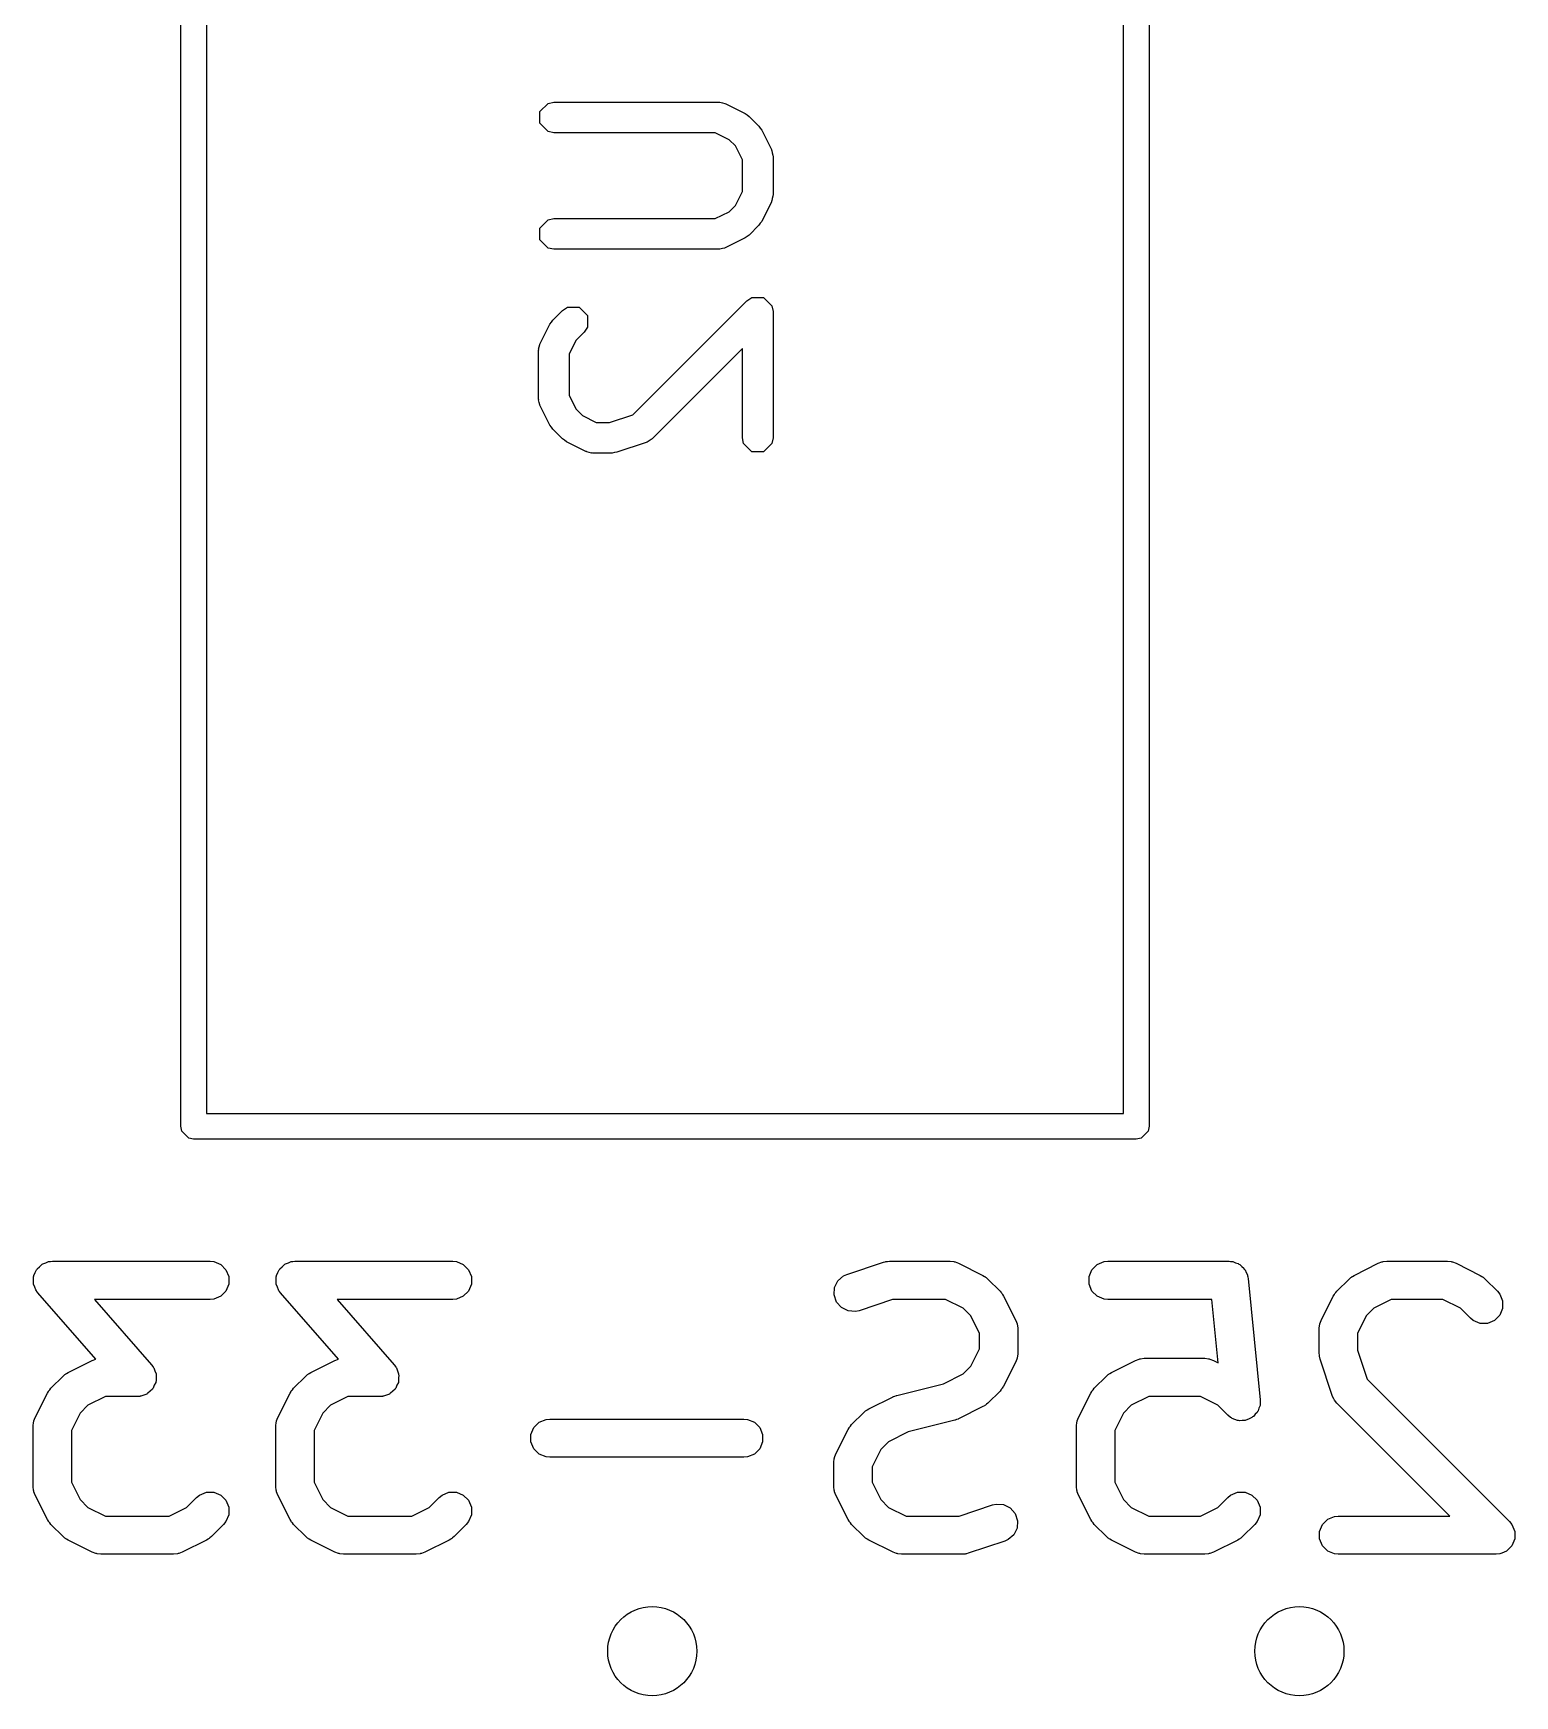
# Model space of a CAD drawing. Extents: x -0.08 to 1.99, y 0.07 to 3.69.
# Drawn here: x 0.1543 to 0.3833, y 2.8931 to 3.15 of the extents above; entities that cross this region are included whole.
import ezdxf

# ---------------------------------------------------------------- set-up
doc = ezdxf.new("R2010")
doc.units = 0
doc.header["$MEASUREMENT"] = 0
doc.layers.add('BLACK', color=7, linetype='CONTINUOUS')

msp = doc.modelspace()

# ---------------------------------------------------------------- linework, layer by layer
at = {"layer": 'BLACK', "linetype": 'CONTINUOUS'}
for p, q in [((0.17717, 2.9811), (0.17717, 3.24488)), ((0.1811, 3.24291), (0.1811, 2.98307)), ((0.32283, 2.98307), (0.32283, 3.2047)), ((0.32677, 3.20551), (0.32677, 2.9811)), ((0.23389, 3.13917), (0.2348, 3.13935)), ((0.2348, 3.13935), (0.26029, 3.13935)), ((0.26029, 3.13935), (0.26041, 3.13933)), ((0.26041, 3.13933), (0.26046, 3.13935)), ((0.26046, 3.13935), (0.26083, 3.13925)), ((0.26083, 3.13925), (0.2612, 3.13917)), ((0.23262, 3.13789), (0.23389, 3.13917)), ((0.23262, 3.13609), (0.23262, 3.13789)), ((0.2612, 3.13917), (0.26124, 3.13913)), ((0.26124, 3.13913), (0.26135, 3.1391)), ((0.26135, 3.1391), (0.26435, 3.1376)), ((0.26435, 3.1376), (0.26465, 3.13737)), ((0.26465, 3.13737), (0.26496, 3.13716)), ((0.26496, 3.13716), (0.26646, 3.13566)), ((0.23389, 3.13481), (0.23262, 3.13609)), ((0.2348, 3.13463), (0.23389, 3.13481)), ((0.25974, 3.13463), (0.2348, 3.13463)), ((0.26189, 3.13355), (0.25974, 3.13463)), ((0.26646, 3.13566), (0.26667, 3.13535)), ((0.26667, 3.13535), (0.26691, 3.13505)), ((0.26691, 3.13505), (0.26841, 3.13205)), ((0.26285, 3.13259), (0.26189, 3.13355)), ((0.26393, 3.13043), (0.26285, 3.13259)), ((0.26841, 3.13205), (0.26844, 3.13193)), ((0.26844, 3.13193), (0.26848, 3.13189)), ((0.26848, 3.13189), (0.26855, 3.13152)), ((0.26855, 3.13152), (0.26865, 3.13116)), ((0.26393, 3.12555), (0.26393, 3.13043)), ((0.26865, 3.13116), (0.26863, 3.13111)), ((0.26863, 3.13111), (0.26866, 3.13099)), ((0.26866, 3.13099), (0.26866, 3.12499)), ((0.26285, 3.12339), (0.26393, 3.12555)), ((0.26841, 3.12393), (0.26691, 3.12093)), ((0.26844, 3.12405), (0.26841, 3.12393)), ((0.26848, 3.12409), (0.26844, 3.12405)), ((0.26855, 3.12446), (0.26848, 3.12409)), ((0.26865, 3.12482), (0.26855, 3.12446)), ((0.26866, 3.12499), (0.26863, 3.12487)), ((0.26863, 3.12487), (0.26865, 3.12482)), ((0.23389, 3.12117), (0.2348, 3.12135)), ((0.2348, 3.12135), (0.25974, 3.12135)), ((0.25974, 3.12135), (0.26189, 3.12243)), ((0.26189, 3.12243), (0.26285, 3.12339)), ((0.23262, 3.1199), (0.23389, 3.12117)), ((0.23262, 3.11809), (0.23262, 3.1199)), ((0.26496, 3.11882), (0.26465, 3.11861)), ((0.26646, 3.12032), (0.26496, 3.11882)), ((0.26667, 3.12064), (0.26646, 3.12032)), ((0.26691, 3.12093), (0.26667, 3.12064)), ((0.23389, 3.11681), (0.23262, 3.11809)), ((0.2348, 3.11663), (0.23389, 3.11681)), ((0.26029, 3.11663), (0.2348, 3.11663)), ((0.26041, 3.11665), (0.26029, 3.11663)), ((0.26046, 3.11664), (0.26041, 3.11665)), ((0.26083, 3.11674), (0.26046, 3.11664)), ((0.2612, 3.11681), (0.26083, 3.11674)), ((0.26124, 3.11685), (0.2612, 3.11681)), ((0.26135, 3.11688), (0.26124, 3.11685)), ((0.26435, 3.11838), (0.26135, 3.11688)), ((0.26465, 3.11861), (0.26435, 3.11838)), ((0.24702, 3.09106), (0.26462, 3.10866)), ((0.26462, 3.10866), (0.26539, 3.10918)), ((0.26539, 3.10918), (0.2672, 3.10918)), ((0.2672, 3.10918), (0.26848, 3.1079)), ((0.23463, 3.10566), (0.23613, 3.10716)), ((0.23613, 3.10716), (0.23689, 3.10768)), ((0.23689, 3.10768), (0.2387, 3.10768)), ((0.2387, 3.10768), (0.23998, 3.1064)), ((0.23998, 3.1064), (0.23998, 3.10459)), ((0.26848, 3.1079), (0.26866, 3.10699)), ((0.26866, 3.10699), (0.26866, 3.0875)), ((0.23268, 3.10205), (0.23418, 3.10505)), ((0.23418, 3.10505), (0.23442, 3.10535)), ((0.23442, 3.10535), (0.23463, 3.10566)), ((0.23947, 3.10382), (0.23824, 3.10259)), ((0.23998, 3.10459), (0.23947, 3.10382)), ((0.23244, 3.10116), (0.23254, 3.10153)), ((0.23246, 3.10111), (0.23244, 3.10116)), ((0.23244, 3.10099), (0.23246, 3.10111)), ((0.23244, 3.09349), (0.23244, 3.10099)), ((0.23254, 3.10153), (0.23262, 3.1019)), ((0.23262, 3.1019), (0.23265, 3.10194)), ((0.23265, 3.10194), (0.23268, 3.10205)), ((0.23824, 3.10259), (0.23716, 3.10044)), ((0.26393, 3.10129), (0.24997, 3.08732)), ((0.26393, 3.0875), (0.26393, 3.10129)), ((0.23716, 3.10044), (0.23716, 3.09405)), ((0.23246, 3.09338), (0.23244, 3.09349)), ((0.23244, 3.09333), (0.23246, 3.09338)), ((0.23254, 3.09296), (0.23244, 3.09333)), ((0.23262, 3.09259), (0.23254, 3.09296)), ((0.23716, 3.09405), (0.23824, 3.09189)), ((0.23265, 3.09255), (0.23262, 3.09259)), ((0.23268, 3.09244), (0.23265, 3.09255)), ((0.23418, 3.08944), (0.23268, 3.09244)), ((0.23824, 3.09189), (0.2392, 3.09094)), ((0.2392, 3.09094), (0.24135, 3.08986)), ((0.24341, 3.08986), (0.24702, 3.09106)), ((0.23442, 3.08914), (0.23418, 3.08944)), ((0.23463, 3.08882), (0.23442, 3.08914)), ((0.23613, 3.08732), (0.23463, 3.08882)), ((0.24135, 3.08986), (0.24341, 3.08986)), ((0.23644, 3.08711), (0.23613, 3.08732)), ((0.23674, 3.08688), (0.23644, 3.08711)), ((0.23974, 3.08538), (0.23674, 3.08688)), ((0.23985, 3.08535), (0.23974, 3.08538)), ((0.23989, 3.08531), (0.23985, 3.08535)), ((0.24026, 3.08524), (0.23989, 3.08531)), ((0.24454, 3.08525), (0.24417, 3.08521)), ((0.24904, 3.08675), (0.24454, 3.08525)), ((0.24915, 3.08681), (0.24904, 3.08675)), ((0.2492, 3.08681), (0.24915, 3.08681)), ((0.24951, 3.08702), (0.2492, 3.08681)), ((0.24984, 3.08721), (0.24951, 3.08702)), ((0.24987, 3.08726), (0.24984, 3.08721)), ((0.24997, 3.08732), (0.24987, 3.08726)), ((0.26411, 3.08659), (0.26393, 3.0875)), ((0.26539, 3.08531), (0.26411, 3.08659)), ((0.2672, 3.08531), (0.26539, 3.08531)), ((0.26848, 3.08659), (0.2672, 3.08531)), ((0.26866, 3.0875), (0.26848, 3.08659)), ((0.24063, 3.08514), (0.24026, 3.08524)), ((0.24068, 3.08516), (0.24063, 3.08514)), ((0.2408, 3.08513), (0.24068, 3.08516)), ((0.2438, 3.08513), (0.2408, 3.08513)), ((0.24417, 3.08521), (0.2438, 3.08513)), ((0.1811, 2.98307), (0.32283, 2.98307)), ((0.17732, 2.98035), (0.17717, 2.9811)), ((0.17838, 2.97928), (0.17732, 2.98035)), ((0.32662, 2.98035), (0.32556, 2.97928)), ((0.32677, 2.9811), (0.32662, 2.98035)), ((0.17913, 2.97913), (0.17838, 2.97928)), ((0.3248, 2.97913), (0.17913, 2.97913)), ((0.32556, 2.97928), (0.3248, 2.97913)), ((0.15495, 2.95909), (0.15531, 2.95941)), ((0.15531, 2.95941), (0.15565, 2.95975)), ((0.15565, 2.95975), (0.15574, 2.95978)), ((0.15574, 2.95978), (0.15582, 2.95985)), ((0.15582, 2.95985), (0.15627, 2.96)), ((0.15627, 2.96), (0.15672, 2.96019)), ((0.15672, 2.96019), (0.15686, 2.9602)), ((0.15686, 2.9602), (0.15691, 2.96022)), ((0.15691, 2.96022), (0.15699, 2.96021)), ((0.15699, 2.96021), (0.15729, 2.96024)), ((0.15729, 2.96024), (0.18166, 2.96024)), ((0.18166, 2.96024), (0.18224, 2.96019)), ((0.18224, 2.96019), (0.18331, 2.95975)), ((0.18331, 2.95975), (0.18412, 2.95893)), ((0.19245, 2.95909), (0.19281, 2.95941)), ((0.19281, 2.95941), (0.19315, 2.95975)), ((0.19315, 2.95975), (0.19324, 2.95978)), ((0.19324, 2.95978), (0.19331, 2.95985)), ((0.19331, 2.95985), (0.19377, 2.96)), ((0.19377, 2.96), (0.19421, 2.96019)), ((0.19421, 2.96019), (0.19435, 2.9602)), ((0.19435, 2.9602), (0.19441, 2.96022)), ((0.19441, 2.96022), (0.19448, 2.96021)), ((0.19448, 2.96021), (0.19479, 2.96024)), ((0.19479, 2.96024), (0.21916, 2.96024)), ((0.21916, 2.96024), (0.21974, 2.96019)), ((0.21974, 2.96019), (0.2208, 2.95975)), ((0.2208, 2.95975), (0.22162, 2.95893)), ((0.28009, 2.95822), (0.28572, 2.96009)), ((0.28572, 2.96009), (0.286, 2.96016)), ((0.286, 2.96016), (0.28608, 2.96019)), ((0.28608, 2.96019), (0.28618, 2.9602)), ((0.28618, 2.9602), (0.28628, 2.96022)), ((0.28628, 2.96022), (0.28636, 2.96021)), ((0.28636, 2.96021), (0.28665, 2.96024)), ((0.28665, 2.96024), (0.29603, 2.96024)), ((0.29603, 2.96024), (0.2966, 2.96019)), ((0.2966, 2.96019), (0.2967, 2.96015)), ((0.2967, 2.96015), (0.29681, 2.96014)), ((0.29681, 2.96014), (0.29735, 2.95993)), ((0.29735, 2.95993), (0.3011, 2.95806)), ((0.31794, 2.95893), (0.31876, 2.95975)), ((0.31876, 2.95975), (0.31982, 2.96019)), ((0.31982, 2.96019), (0.3204, 2.96024)), ((0.3204, 2.96024), (0.33915, 2.96024)), ((0.33915, 2.96024), (0.33936, 2.96022)), ((0.33936, 2.96022), (0.33943, 2.96023)), ((0.33943, 2.96023), (0.3395, 2.96021)), ((0.3395, 2.96021), (0.33972, 2.96019)), ((0.33972, 2.96019), (0.34012, 2.96002)), ((0.34012, 2.96002), (0.34053, 2.9599)), ((0.34053, 2.9599), (0.34065, 2.9598)), ((0.34065, 2.9598), (0.34079, 2.95975)), ((0.34079, 2.95975), (0.34109, 2.95944)), ((0.34109, 2.95944), (0.34142, 2.95917)), ((0.35845, 2.95806), (0.3622, 2.95993)), ((0.3622, 2.95993), (0.36274, 2.96014)), ((0.36274, 2.96014), (0.36284, 2.96015)), ((0.36284, 2.96015), (0.36294, 2.96019)), ((0.36294, 2.96019), (0.36352, 2.96024)), ((0.36352, 2.96024), (0.37289, 2.96024)), ((0.37289, 2.96024), (0.37347, 2.96019)), ((0.37347, 2.96019), (0.37356, 2.96015)), ((0.37356, 2.96015), (0.37367, 2.96014)), ((0.37367, 2.96014), (0.37421, 2.95993)), ((0.37421, 2.95993), (0.37796, 2.95806)), ((0.15436, 2.95691), (0.1544, 2.95739)), ((0.1544, 2.95681), (0.15436, 2.95691)), ((0.1544, 2.95787), (0.15443, 2.95796)), ((0.1544, 2.95739), (0.1544, 2.95787)), ((0.1544, 2.95671), (0.1544, 2.95681)), ((0.15443, 2.95796), (0.15444, 2.95806)), ((0.15444, 2.95806), (0.15465, 2.95849)), ((0.15465, 2.95849), (0.15484, 2.95893)), ((0.15484, 2.95893), (0.15491, 2.959)), ((0.15491, 2.959), (0.15495, 2.95909)), ((0.18412, 2.95893), (0.18456, 2.95787)), ((0.18456, 2.95787), (0.18456, 2.95671)), ((0.19186, 2.95691), (0.19189, 2.95739)), ((0.19189, 2.95681), (0.19186, 2.95691)), ((0.19189, 2.95787), (0.19193, 2.95796)), ((0.19189, 2.95739), (0.19189, 2.95787)), ((0.19189, 2.95671), (0.19189, 2.95681)), ((0.19193, 2.95796), (0.19194, 2.95806)), ((0.19194, 2.95806), (0.19215, 2.95849)), ((0.19215, 2.95849), (0.19233, 2.95893)), ((0.19233, 2.95893), (0.1924, 2.959)), ((0.1924, 2.959), (0.19245, 2.95909)), ((0.22162, 2.95893), (0.22206, 2.95787)), ((0.22206, 2.95787), (0.22206, 2.95671)), ((0.27818, 2.9562), (0.27869, 2.95723)), ((0.27869, 2.95723), (0.27957, 2.95798)), ((0.27957, 2.95798), (0.28009, 2.95822)), ((0.3011, 2.95806), (0.30134, 2.9579)), ((0.30134, 2.9579), (0.30142, 2.95787)), ((0.30142, 2.95787), (0.3015, 2.9578)), ((0.3015, 2.9578), (0.30159, 2.95775)), ((0.30159, 2.95775), (0.30164, 2.95769)), ((0.30164, 2.95769), (0.30186, 2.9575)), ((0.30186, 2.9575), (0.30374, 2.95563)), ((0.3175, 2.95787), (0.31794, 2.95893)), ((0.3175, 2.95671), (0.3175, 2.95787)), ((0.34142, 2.95917), (0.34149, 2.95904)), ((0.34149, 2.95904), (0.3416, 2.95893)), ((0.3416, 2.95893), (0.34177, 2.95853)), ((0.34177, 2.95853), (0.34197, 2.95815)), ((0.34197, 2.95815), (0.34201, 2.95793)), ((0.34201, 2.95793), (0.34204, 2.95787)), ((0.34204, 2.95787), (0.34204, 2.95779)), ((0.34204, 2.95779), (0.34208, 2.95758)), ((0.34208, 2.95758), (0.34396, 2.93884)), ((0.3558, 2.95563), (0.35768, 2.9575)), ((0.35768, 2.9575), (0.35791, 2.95769)), ((0.35791, 2.95769), (0.35796, 2.95775)), ((0.35796, 2.95775), (0.35805, 2.9578)), ((0.35805, 2.9578), (0.35813, 2.95787)), ((0.35813, 2.95787), (0.3582, 2.9579)), ((0.3582, 2.9579), (0.35845, 2.95806)), ((0.37796, 2.95806), (0.37821, 2.9579)), ((0.37821, 2.9579), (0.37828, 2.95787)), ((0.37828, 2.95787), (0.37836, 2.9578)), ((0.37836, 2.9578), (0.37845, 2.95775)), ((0.37845, 2.95775), (0.3785, 2.95769)), ((0.3785, 2.95769), (0.37873, 2.9575)), ((0.37873, 2.9575), (0.3806, 2.95563)), ((0.15458, 2.95627), (0.1544, 2.95671)), ((0.15473, 2.95582), (0.15458, 2.95627)), ((0.15482, 2.9557), (0.15473, 2.95582)), ((0.15484, 2.95565), (0.15482, 2.9557)), ((0.15489, 2.9556), (0.15484, 2.95565)), ((0.15507, 2.95535), (0.15489, 2.9556)), ((0.164, 2.94514), (0.15507, 2.95535)), ((0.18166, 2.95434), (0.1638, 2.95434)), ((0.1638, 2.95434), (0.17264, 2.94424)), ((0.18224, 2.95439), (0.18166, 2.95434)), ((0.18331, 2.95484), (0.18224, 2.95439)), ((0.18412, 2.95565), (0.18331, 2.95484)), ((0.18456, 2.95671), (0.18412, 2.95565)), ((0.19208, 2.95627), (0.19189, 2.95671)), ((0.19223, 2.95582), (0.19208, 2.95627)), ((0.19231, 2.9557), (0.19223, 2.95582)), ((0.19233, 2.95565), (0.19231, 2.9557)), ((0.19239, 2.9556), (0.19233, 2.95565)), ((0.19257, 2.95535), (0.19239, 2.9556)), ((0.2015, 2.94514), (0.19257, 2.95535)), ((0.21916, 2.95434), (0.2013, 2.95434)), ((0.2013, 2.95434), (0.21013, 2.94424)), ((0.21974, 2.95439), (0.21916, 2.95434)), ((0.2208, 2.95484), (0.21974, 2.95439)), ((0.22162, 2.95565), (0.2208, 2.95484)), ((0.22206, 2.95671), (0.22162, 2.95565)), ((0.2781, 2.95505), (0.27818, 2.9562)), ((0.27846, 2.95395), (0.2781, 2.95505)), ((0.28713, 2.95434), (0.28196, 2.95261)), ((0.29533, 2.95434), (0.28713, 2.95434)), ((0.29803, 2.95299), (0.29533, 2.95434)), ((0.30374, 2.95563), (0.30392, 2.9554)), ((0.30392, 2.9554), (0.30398, 2.95535)), ((0.30398, 2.95535), (0.30404, 2.95526)), ((0.30404, 2.95526), (0.3041, 2.95518)), ((0.3041, 2.95518), (0.30413, 2.95511)), ((0.30413, 2.95511), (0.30429, 2.95486)), ((0.30429, 2.95486), (0.30617, 2.95111)), ((0.31794, 2.95565), (0.3175, 2.95671)), ((0.31876, 2.95484), (0.31794, 2.95565)), ((0.31982, 2.95439), (0.31876, 2.95484)), ((0.3204, 2.95434), (0.31982, 2.95439)), ((0.33647, 2.95434), (0.3204, 2.95434)), ((0.33745, 2.94457), (0.33647, 2.95434)), ((0.35338, 2.95111), (0.35525, 2.95486)), ((0.35525, 2.95486), (0.35541, 2.95511)), ((0.35541, 2.95511), (0.35544, 2.95518)), ((0.35544, 2.95518), (0.3555, 2.95526)), ((0.3555, 2.95526), (0.35556, 2.95535)), ((0.35556, 2.95535), (0.35562, 2.9554)), ((0.35562, 2.9554), (0.3558, 2.95563)), ((0.36421, 2.95434), (0.36152, 2.95299)), ((0.37219, 2.95434), (0.36421, 2.95434)), ((0.37489, 2.95299), (0.37219, 2.95434)), ((0.3806, 2.95563), (0.38097, 2.95518)), ((0.38097, 2.95518), (0.38141, 2.95412)), ((0.27922, 2.95308), (0.27846, 2.95395)), ((0.28025, 2.95257), (0.27922, 2.95308)), ((0.2814, 2.95249), (0.28025, 2.95257)), ((0.28196, 2.95261), (0.2814, 2.95249)), ((0.29922, 2.95179), (0.29803, 2.95299)), ((0.30057, 2.94909), (0.29922, 2.95179)), ((0.36032, 2.95179), (0.35897, 2.94909)), ((0.36152, 2.95299), (0.36032, 2.95179)), ((0.37643, 2.95145), (0.37489, 2.95299)), ((0.38097, 2.9519), (0.38016, 2.95109)), ((0.38141, 2.95297), (0.38097, 2.9519)), ((0.38141, 2.95412), (0.38141, 2.95297)), ((0.30617, 2.95111), (0.30637, 2.95057)), ((0.30637, 2.95057), (0.30638, 2.95047)), ((0.30638, 2.95047), (0.30642, 2.95037)), ((0.30642, 2.95037), (0.30648, 2.94979)), ((0.30648, 2.94979), (0.30648, 2.94604)), ((0.35307, 2.94979), (0.35312, 2.95037)), ((0.35307, 2.94604), (0.35307, 2.94979)), ((0.35312, 2.95037), (0.35316, 2.95047)), ((0.35316, 2.95047), (0.35317, 2.95057)), ((0.35317, 2.95057), (0.35338, 2.95111)), ((0.37687, 2.95109), (0.37643, 2.95145)), ((0.37794, 2.95065), (0.37687, 2.95109)), ((0.37909, 2.95065), (0.37794, 2.95065)), ((0.38016, 2.95109), (0.37909, 2.95065)), ((0.29922, 2.94404), (0.30057, 2.94674)), ((0.30057, 2.94674), (0.30057, 2.94909)), ((0.35897, 2.94909), (0.35897, 2.94652)), ((0.15972, 2.94306), (0.16347, 2.94493)), ((0.16347, 2.94493), (0.164, 2.94514)), ((0.17264, 2.94424), (0.17282, 2.94399)), ((0.17282, 2.94399), (0.17287, 2.94393)), ((0.19722, 2.94306), (0.20097, 2.94493)), ((0.20097, 2.94493), (0.2015, 2.94514)), ((0.21013, 2.94424), (0.21031, 2.94399)), ((0.21031, 2.94399), (0.21037, 2.94393)), ((0.29803, 2.94284), (0.29922, 2.94404)), ((0.30617, 2.94472), (0.30429, 2.94097)), ((0.30637, 2.94526), (0.30617, 2.94472)), ((0.30638, 2.94537), (0.30637, 2.94526)), ((0.30642, 2.94547), (0.30638, 2.94537)), ((0.30648, 2.94604), (0.30642, 2.94547)), ((0.32095, 2.94306), (0.3247, 2.94493)), ((0.3247, 2.94493), (0.32524, 2.94514)), ((0.32524, 2.94514), (0.32535, 2.94515)), ((0.32535, 2.94515), (0.32545, 2.94519)), ((0.32545, 2.94519), (0.32602, 2.94525)), ((0.32602, 2.94525), (0.3354, 2.94525)), ((0.3354, 2.94525), (0.33597, 2.94519)), ((0.33597, 2.94519), (0.33607, 2.94515)), ((0.33607, 2.94515), (0.33618, 2.94514)), ((0.33618, 2.94514), (0.33672, 2.94493)), ((0.33672, 2.94493), (0.33745, 2.94457)), ((0.35309, 2.94575), (0.35307, 2.94604)), ((0.35309, 2.94567), (0.35309, 2.94575)), ((0.35311, 2.94557), (0.35309, 2.94567)), ((0.35312, 2.94547), (0.35311, 2.94557)), ((0.35315, 2.94539), (0.35312, 2.94547)), ((0.35322, 2.94511), (0.35315, 2.94539)), ((0.35509, 2.93948), (0.35322, 2.94511)), ((0.35897, 2.94652), (0.36047, 2.94201)), ((0.15708, 2.94063), (0.15895, 2.94251)), ((0.15895, 2.94251), (0.15918, 2.94269)), ((0.15918, 2.94269), (0.15923, 2.94275)), ((0.15923, 2.94275), (0.15932, 2.94281)), ((0.15932, 2.94281), (0.1594, 2.94287)), ((0.1594, 2.94287), (0.15947, 2.9429)), ((0.15947, 2.9429), (0.15972, 2.94306)), ((0.17287, 2.94393), (0.17289, 2.94388)), ((0.17289, 2.94388), (0.17297, 2.94377)), ((0.17297, 2.94377), (0.17313, 2.94331)), ((0.17327, 2.94153), (0.17305, 2.94109)), ((0.17313, 2.94331), (0.17331, 2.94287)), ((0.17331, 2.94172), (0.17327, 2.94162)), ((0.17327, 2.94162), (0.17327, 2.94153)), ((0.17331, 2.94287), (0.17331, 2.94277)), ((0.17331, 2.94277), (0.17334, 2.94267)), ((0.17334, 2.94267), (0.17331, 2.9422)), ((0.17331, 2.9422), (0.17331, 2.94172)), ((0.19457, 2.94063), (0.19645, 2.94251)), ((0.19645, 2.94251), (0.19668, 2.94269)), ((0.19668, 2.94269), (0.19673, 2.94275)), ((0.19673, 2.94275), (0.19682, 2.94281)), ((0.19682, 2.94281), (0.1969, 2.94287)), ((0.1969, 2.94287), (0.19697, 2.9429)), ((0.19697, 2.9429), (0.19722, 2.94306)), ((0.21037, 2.94393), (0.21039, 2.94388)), ((0.21039, 2.94388), (0.21047, 2.94377)), ((0.21047, 2.94377), (0.21062, 2.94331)), ((0.21076, 2.94153), (0.21055, 2.94109)), ((0.21062, 2.94331), (0.21081, 2.94287)), ((0.21077, 2.94162), (0.21076, 2.94153)), ((0.21081, 2.94172), (0.21077, 2.94162)), ((0.21081, 2.94287), (0.21081, 2.94277)), ((0.21081, 2.94277), (0.21084, 2.94267)), ((0.21084, 2.94267), (0.21081, 2.9422)), ((0.21081, 2.9422), (0.21081, 2.94172)), ((0.29499, 2.94133), (0.29803, 2.94284)), ((0.31831, 2.94063), (0.32018, 2.94251)), ((0.32018, 2.94251), (0.32041, 2.94269)), ((0.32041, 2.94269), (0.32046, 2.94275)), ((0.32046, 2.94275), (0.32055, 2.94281)), ((0.32055, 2.94281), (0.32063, 2.94287)), ((0.32063, 2.94287), (0.3207, 2.9429)), ((0.3207, 2.9429), (0.32095, 2.94306)), ((0.36047, 2.94201), (0.38248, 2.92001)), ((0.15465, 2.93611), (0.15653, 2.93986)), ((0.15653, 2.93986), (0.15668, 2.94011)), ((0.15668, 2.94011), (0.15671, 2.94018)), ((0.15671, 2.94018), (0.15678, 2.94026)), ((0.15678, 2.94026), (0.15683, 2.94035)), ((0.15683, 2.94035), (0.15689, 2.9404)), ((0.15689, 2.9404), (0.15708, 2.94063)), ((0.16549, 2.93934), (0.16279, 2.93799)), ((0.17042, 2.93934), (0.16549, 2.93934)), ((0.17072, 2.93937), (0.17042, 2.93934)), ((0.1708, 2.93936), (0.17072, 2.93937)), ((0.17085, 2.93938), (0.1708, 2.93936)), ((0.17099, 2.9394), (0.17085, 2.93938)), ((0.17144, 2.93958), (0.17099, 2.9394)), ((0.17189, 2.93973), (0.17144, 2.93958)), ((0.17196, 2.9398), (0.17189, 2.93973)), ((0.17206, 2.93984), (0.17196, 2.9398)), ((0.1724, 2.94018), (0.17206, 2.93984)), ((0.17276, 2.94049), (0.1724, 2.94018)), ((0.1728, 2.94058), (0.17276, 2.94049)), ((0.17287, 2.94065), (0.1728, 2.94058)), ((0.17305, 2.94109), (0.17287, 2.94065)), ((0.19215, 2.93611), (0.19402, 2.93986)), ((0.19402, 2.93986), (0.19418, 2.94011)), ((0.19418, 2.94011), (0.19421, 2.94018)), ((0.19421, 2.94018), (0.19427, 2.94026)), ((0.19427, 2.94026), (0.19433, 2.94035)), ((0.19433, 2.94035), (0.19439, 2.9404)), ((0.19439, 2.9404), (0.19457, 2.94063)), ((0.20298, 2.93934), (0.20029, 2.93799)), ((0.20791, 2.93934), (0.20298, 2.93934)), ((0.20822, 2.93937), (0.20791, 2.93934)), ((0.20829, 2.93936), (0.20822, 2.93937)), ((0.20835, 2.93938), (0.20829, 2.93936)), ((0.20849, 2.9394), (0.20835, 2.93938)), ((0.20893, 2.93958), (0.20849, 2.9394)), ((0.20938, 2.93973), (0.20893, 2.93958)), ((0.20946, 2.9398), (0.20938, 2.93973)), ((0.20955, 2.93984), (0.20946, 2.9398)), ((0.20989, 2.94018), (0.20955, 2.93984)), ((0.21025, 2.94049), (0.20989, 2.94018)), ((0.2103, 2.94058), (0.21025, 2.94049)), ((0.21037, 2.94065), (0.2103, 2.94058)), ((0.21055, 2.94109), (0.21037, 2.94065)), ((0.28346, 2.93743), (0.28721, 2.93931)), ((0.28721, 2.93931), (0.28725, 2.93933)), ((0.28725, 2.93933), (0.28727, 2.93934)), ((0.28727, 2.93934), (0.28751, 2.93942)), ((0.28751, 2.93942), (0.28775, 2.93952)), ((0.28775, 2.93952), (0.28777, 2.93952)), ((0.28777, 2.93952), (0.28781, 2.93953)), ((0.28781, 2.93953), (0.29499, 2.94133)), ((0.30374, 2.9402), (0.30186, 2.93833)), ((0.30392, 2.94043), (0.30374, 2.9402)), ((0.30398, 2.94048), (0.30392, 2.94043)), ((0.30404, 2.94057), (0.30398, 2.94048)), ((0.3041, 2.94065), (0.30404, 2.94057)), ((0.30413, 2.94072), (0.3041, 2.94065)), ((0.30429, 2.94097), (0.30413, 2.94072)), ((0.31588, 2.93611), (0.31776, 2.93986)), ((0.31776, 2.93986), (0.31791, 2.94011)), ((0.31791, 2.94011), (0.31794, 2.94018)), ((0.31794, 2.94018), (0.31801, 2.94026)), ((0.31801, 2.94026), (0.31806, 2.94035)), ((0.31806, 2.94035), (0.31812, 2.9404)), ((0.31812, 2.9404), (0.31831, 2.94063)), ((0.32672, 2.93934), (0.32402, 2.93799)), ((0.3347, 2.93934), (0.32672, 2.93934)), ((0.3374, 2.93799), (0.3347, 2.93934)), ((0.34396, 2.93884), (0.34396, 2.93826)), ((0.35533, 2.93896), (0.35509, 2.93948)), ((0.3554, 2.93888), (0.35533, 2.93896)), ((0.35544, 2.93878), (0.3554, 2.93888)), ((0.16159, 2.93679), (0.16025, 2.9341)), ((0.16279, 2.93799), (0.16159, 2.93679)), ((0.19909, 2.93679), (0.19774, 2.9341)), ((0.20029, 2.93799), (0.19909, 2.93679)), ((0.28081, 2.93501), (0.28269, 2.93688)), ((0.28269, 2.93688), (0.28292, 2.93707)), ((0.28292, 2.93707), (0.28297, 2.93713)), ((0.28297, 2.93713), (0.28306, 2.93718)), ((0.28306, 2.93718), (0.28314, 2.93725)), ((0.28314, 2.93725), (0.28321, 2.93728)), ((0.28321, 2.93728), (0.28346, 2.93743)), ((0.3011, 2.93778), (0.29735, 2.9359)), ((0.30134, 2.93793), (0.3011, 2.93778)), ((0.30142, 2.93796), (0.30134, 2.93793)), ((0.3015, 2.93803), (0.30142, 2.93796)), ((0.30159, 2.93809), (0.3015, 2.93803)), ((0.30164, 2.93814), (0.30159, 2.93809)), ((0.30186, 2.93833), (0.30164, 2.93814)), ((0.32282, 2.93679), (0.32148, 2.9341)), ((0.32402, 2.93799), (0.32282, 2.93679)), ((0.33893, 2.93646), (0.3374, 2.93799)), ((0.33938, 2.93609), (0.33893, 2.93646)), ((0.3429, 2.93626), (0.34277, 2.93619)), ((0.34317, 2.9366), (0.3429, 2.93626)), ((0.34347, 2.9369), (0.34317, 2.9366)), ((0.34353, 2.93704), (0.34347, 2.9369)), ((0.34363, 2.93715), (0.34353, 2.93704)), ((0.34375, 2.93757), (0.34363, 2.93715)), ((0.34392, 2.93797), (0.34375, 2.93757)), ((0.34396, 2.93826), (0.34392, 2.93812)), ((0.34392, 2.93812), (0.34392, 2.93797)), ((0.3558, 2.93833), (0.35544, 2.93878)), ((0.37326, 2.92087), (0.3558, 2.93833)), ((0.15434, 2.93479), (0.1544, 2.93537)), ((0.15434, 2.92542), (0.15434, 2.93479)), ((0.1544, 2.93537), (0.15444, 2.93547)), ((0.15444, 2.93557), (0.15465, 2.93611)), ((0.15444, 2.93547), (0.15444, 2.93557)), ((0.16025, 2.9341), (0.16025, 2.92612)), ((0.19184, 2.93479), (0.19189, 2.93537)), ((0.19184, 2.92542), (0.19184, 2.93479)), ((0.19189, 2.93537), (0.19193, 2.93547)), ((0.19193, 2.93547), (0.19194, 2.93557)), ((0.19194, 2.93557), (0.19215, 2.93611)), ((0.19774, 2.9341), (0.19774, 2.92612)), ((0.23126, 2.93349), (0.2317, 2.93456)), ((0.2317, 2.93456), (0.23252, 2.93537)), ((0.23252, 2.93537), (0.23358, 2.93581)), ((0.23358, 2.93581), (0.23416, 2.93587)), ((0.23416, 2.93587), (0.26415, 2.93587)), ((0.26415, 2.93587), (0.26473, 2.93581)), ((0.26473, 2.93581), (0.26579, 2.93537)), ((0.26579, 2.93537), (0.26661, 2.93456)), ((0.26661, 2.93456), (0.26705, 2.93349)), ((0.27839, 2.93049), (0.28026, 2.93424)), ((0.28026, 2.93424), (0.28042, 2.93449)), ((0.28042, 2.93449), (0.28045, 2.93456)), ((0.28045, 2.93456), (0.28051, 2.93464)), ((0.28051, 2.93464), (0.28057, 2.93473)), ((0.28057, 2.93473), (0.28063, 2.93478)), ((0.28063, 2.93478), (0.28081, 2.93501)), ((0.28956, 2.93388), (0.28653, 2.93237)), ((0.29674, 2.93568), (0.28956, 2.93388)), ((0.29678, 2.93569), (0.29674, 2.93568)), ((0.29681, 2.9357), (0.29678, 2.93569)), ((0.29704, 2.93579), (0.29681, 2.9357)), ((0.29729, 2.93587), (0.29704, 2.93579)), ((0.2973, 2.93589), (0.29729, 2.93587)), ((0.29735, 2.9359), (0.2973, 2.93589)), ((0.31557, 2.93479), (0.31563, 2.93537)), ((0.31557, 2.92542), (0.31557, 2.93479)), ((0.31563, 2.93537), (0.31567, 2.93547)), ((0.31567, 2.93557), (0.31588, 2.93611)), ((0.31567, 2.93547), (0.31567, 2.93557)), ((0.32148, 2.9341), (0.32148, 2.92612)), ((0.33952, 2.93603), (0.33938, 2.93609)), ((0.33963, 2.93594), (0.33952, 2.93603)), ((0.34005, 2.93581), (0.33963, 2.93594)), ((0.34044, 2.93565), (0.34005, 2.93581)), ((0.34059, 2.93565), (0.34044, 2.93565)), ((0.34073, 2.9356), (0.34059, 2.93565)), ((0.34116, 2.93565), (0.34073, 2.9356)), ((0.3416, 2.93565), (0.34116, 2.93565)), ((0.34173, 2.9357), (0.3416, 2.93565)), ((0.34188, 2.93572), (0.34173, 2.9357)), ((0.34226, 2.93592), (0.34188, 2.93572)), ((0.34266, 2.93609), (0.34226, 2.93592)), ((0.34277, 2.93619), (0.34266, 2.93609)), ((0.23126, 2.93234), (0.23126, 2.93349)), ((0.2317, 2.93128), (0.23126, 2.93234)), ((0.23252, 2.93046), (0.2317, 2.93128)), ((0.26661, 2.93128), (0.26579, 2.93046)), ((0.26705, 2.93234), (0.26661, 2.93128)), ((0.26705, 2.93349), (0.26705, 2.93234)), ((0.28533, 2.93117), (0.28398, 2.92847)), ((0.28653, 2.93237), (0.28533, 2.93117)), ((0.23358, 2.93002), (0.23252, 2.93046)), ((0.23416, 2.92997), (0.23358, 2.93002)), ((0.26415, 2.92997), (0.23416, 2.92997)), ((0.26473, 2.93002), (0.26415, 2.92997)), ((0.26579, 2.93046), (0.26473, 2.93002)), ((0.27807, 2.92917), (0.27813, 2.92975)), ((0.27807, 2.92542), (0.27807, 2.92917)), ((0.27813, 2.92975), (0.27817, 2.92984)), ((0.27817, 2.92984), (0.27818, 2.92995)), ((0.27818, 2.92995), (0.27839, 2.93049)), ((0.16025, 2.92612), (0.16159, 2.92342)), ((0.19774, 2.92612), (0.19909, 2.92342)), ((0.28398, 2.92847), (0.28398, 2.92612)), ((0.28398, 2.92612), (0.28533, 2.92342)), ((0.32148, 2.92612), (0.32282, 2.92342)), ((0.1544, 2.92484), (0.15434, 2.92542)), ((0.15444, 2.92475), (0.1544, 2.92484)), ((0.15444, 2.92464), (0.15444, 2.92475)), ((0.15465, 2.9241), (0.15444, 2.92464)), ((0.15653, 2.92035), (0.15465, 2.9241)), ((0.16159, 2.92342), (0.16279, 2.92222)), ((0.17804, 2.92222), (0.17958, 2.92376)), ((0.17958, 2.92376), (0.18002, 2.92413)), ((0.18002, 2.92413), (0.18109, 2.92457)), ((0.18109, 2.92457), (0.18224, 2.92457)), ((0.18224, 2.92457), (0.18331, 2.92413)), ((0.18331, 2.92413), (0.18412, 2.92331)), ((0.19189, 2.92484), (0.19184, 2.92542)), ((0.19193, 2.92475), (0.19189, 2.92484)), ((0.19194, 2.92464), (0.19193, 2.92475)), ((0.19215, 2.9241), (0.19194, 2.92464)), ((0.19402, 2.92035), (0.19215, 2.9241)), ((0.19909, 2.92342), (0.20029, 2.92222)), ((0.21554, 2.92222), (0.21707, 2.92376)), ((0.21707, 2.92376), (0.21752, 2.92413)), ((0.21752, 2.92413), (0.21858, 2.92457)), ((0.21858, 2.92457), (0.21974, 2.92457)), ((0.21974, 2.92457), (0.2208, 2.92413)), ((0.2208, 2.92413), (0.22162, 2.92331)), ((0.27813, 2.92484), (0.27807, 2.92542)), ((0.27817, 2.92475), (0.27813, 2.92484)), ((0.27818, 2.92464), (0.27817, 2.92475)), ((0.27839, 2.9241), (0.27818, 2.92464)), ((0.28026, 2.92035), (0.27839, 2.9241)), ((0.28533, 2.92342), (0.28653, 2.92222)), ((0.31563, 2.92484), (0.31557, 2.92542)), ((0.31567, 2.92475), (0.31563, 2.92484)), ((0.31567, 2.92464), (0.31567, 2.92475)), ((0.31588, 2.9241), (0.31567, 2.92464)), ((0.31776, 2.92035), (0.31588, 2.9241)), ((0.32282, 2.92342), (0.32402, 2.92222)), ((0.3374, 2.92222), (0.33893, 2.92376)), ((0.33893, 2.92376), (0.33938, 2.92413)), ((0.33938, 2.92413), (0.34044, 2.92457)), ((0.34044, 2.92457), (0.3416, 2.92457)), ((0.3416, 2.92457), (0.34266, 2.92413)), ((0.34266, 2.92413), (0.34347, 2.92331)), ((0.16279, 2.92222), (0.16549, 2.92087)), ((0.16549, 2.92087), (0.17534, 2.92087)), ((0.17534, 2.92087), (0.17804, 2.92222)), ((0.18412, 2.92331), (0.18456, 2.92225)), ((0.18456, 2.92109), (0.18412, 2.92003)), ((0.18456, 2.92225), (0.18456, 2.92109)), ((0.20029, 2.92222), (0.20298, 2.92087)), ((0.20298, 2.92087), (0.21284, 2.92087)), ((0.21284, 2.92087), (0.21554, 2.92222)), ((0.22162, 2.92331), (0.22206, 2.92225)), ((0.22206, 2.92109), (0.22162, 2.92003)), ((0.22206, 2.92225), (0.22206, 2.92109)), ((0.28653, 2.92222), (0.28922, 2.92087)), ((0.28922, 2.92087), (0.29742, 2.92087)), ((0.29742, 2.92087), (0.30259, 2.9226)), ((0.30259, 2.9226), (0.30316, 2.92272)), ((0.30316, 2.92272), (0.3043, 2.92264)), ((0.3043, 2.92264), (0.30533, 2.92213)), ((0.30533, 2.92213), (0.30609, 2.92126)), ((0.30609, 2.92126), (0.30645, 2.92016)), ((0.32402, 2.92222), (0.32672, 2.92087)), ((0.32672, 2.92087), (0.3347, 2.92087)), ((0.3347, 2.92087), (0.3374, 2.92222)), ((0.34347, 2.92331), (0.34392, 2.92225)), ((0.34392, 2.92109), (0.34347, 2.92003)), ((0.34392, 2.92225), (0.34392, 2.92109)), ((0.35544, 2.92082), (0.35602, 2.92087)), ((0.35602, 2.92087), (0.37326, 2.92087)), ((0.15668, 2.9201), (0.15653, 2.92035)), ((0.15671, 2.92003), (0.15668, 2.9201)), ((0.15678, 2.91995), (0.15671, 2.92003)), ((0.15683, 2.91986), (0.15678, 2.91995)), ((0.15689, 2.91981), (0.15683, 2.91986)), ((0.15708, 2.91958), (0.15689, 2.91981)), ((0.15895, 2.91771), (0.15708, 2.91958)), ((0.18375, 2.91958), (0.18188, 2.91771)), ((0.18412, 2.92003), (0.18375, 2.91958)), ((0.19418, 2.9201), (0.19402, 2.92035)), ((0.19421, 2.92003), (0.19418, 2.9201)), ((0.19427, 2.91995), (0.19421, 2.92003)), ((0.19433, 2.91986), (0.19427, 2.91995)), ((0.19439, 2.91981), (0.19433, 2.91986)), ((0.19457, 2.91958), (0.19439, 2.91981)), ((0.19645, 2.91771), (0.19457, 2.91958)), ((0.22125, 2.91958), (0.21937, 2.91771)), ((0.22162, 2.92003), (0.22125, 2.91958)), ((0.28042, 2.9201), (0.28026, 2.92035)), ((0.28045, 2.92003), (0.28042, 2.9201)), ((0.28051, 2.91995), (0.28045, 2.92003)), ((0.28057, 2.91986), (0.28051, 2.91995)), ((0.28063, 2.91981), (0.28057, 2.91986)), ((0.28081, 2.91958), (0.28063, 2.91981)), ((0.28269, 2.91771), (0.28081, 2.91958)), ((0.30637, 2.91902), (0.30586, 2.91798)), ((0.30645, 2.92016), (0.30637, 2.91902)), ((0.31791, 2.9201), (0.31776, 2.92035)), ((0.31794, 2.92003), (0.31791, 2.9201)), ((0.31801, 2.91995), (0.31794, 2.92003)), ((0.31806, 2.91986), (0.31801, 2.91995)), ((0.31812, 2.91981), (0.31806, 2.91986)), ((0.31831, 2.91958), (0.31812, 2.91981)), ((0.32018, 2.91771), (0.31831, 2.91958)), ((0.34311, 2.91958), (0.34123, 2.91771)), ((0.34347, 2.92003), (0.34311, 2.91958)), ((0.35312, 2.9185), (0.35356, 2.91956)), ((0.35312, 2.91734), (0.35312, 2.9185)), ((0.35356, 2.91956), (0.35438, 2.92038)), ((0.35438, 2.92038), (0.35544, 2.92082)), ((0.38248, 2.92001), (0.38285, 2.91956)), ((0.38285, 2.91956), (0.38329, 2.9185)), ((0.38329, 2.9185), (0.38329, 2.91734)), ((0.15918, 2.91752), (0.15895, 2.91771)), ((0.15923, 2.91746), (0.15918, 2.91752)), ((0.15932, 2.91741), (0.15923, 2.91746)), ((0.1594, 2.91734), (0.15932, 2.91741)), ((0.15947, 2.91731), (0.1594, 2.91734)), ((0.15972, 2.91715), (0.15947, 2.91731)), ((0.16347, 2.91528), (0.15972, 2.91715)), ((0.18111, 2.91715), (0.17736, 2.91528)), ((0.18136, 2.91731), (0.18111, 2.91715)), ((0.18143, 2.91734), (0.18136, 2.91731)), ((0.18151, 2.91741), (0.18143, 2.91734)), ((0.1816, 2.91746), (0.18151, 2.91741)), ((0.18165, 2.91752), (0.1816, 2.91746)), ((0.18188, 2.91771), (0.18165, 2.91752)), ((0.19668, 2.91752), (0.19645, 2.91771)), ((0.19673, 2.91746), (0.19668, 2.91752)), ((0.19682, 2.91741), (0.19673, 2.91746)), ((0.1969, 2.91734), (0.19682, 2.91741)), ((0.19697, 2.91731), (0.1969, 2.91734)), ((0.19722, 2.91715), (0.19697, 2.91731)), ((0.20097, 2.91528), (0.19722, 2.91715)), ((0.21861, 2.91715), (0.21486, 2.91528)), ((0.21885, 2.91731), (0.21861, 2.91715)), ((0.21893, 2.91734), (0.21885, 2.91731)), ((0.21901, 2.91741), (0.21893, 2.91734)), ((0.2191, 2.91746), (0.21901, 2.91741)), ((0.21915, 2.91752), (0.2191, 2.91746)), ((0.21937, 2.91771), (0.21915, 2.91752)), ((0.28292, 2.91752), (0.28269, 2.91771)), ((0.28297, 2.91746), (0.28292, 2.91752)), ((0.28306, 2.91741), (0.28297, 2.91746)), ((0.28314, 2.91734), (0.28306, 2.91741)), ((0.28321, 2.91731), (0.28314, 2.91734)), ((0.28346, 2.91715), (0.28321, 2.91731)), ((0.28721, 2.91528), (0.28346, 2.91715)), ((0.30446, 2.91699), (0.29883, 2.91512)), ((0.30499, 2.91723), (0.30446, 2.91699)), ((0.30586, 2.91798), (0.30499, 2.91723)), ((0.32041, 2.91752), (0.32018, 2.91771)), ((0.32046, 2.91746), (0.32041, 2.91752)), ((0.32055, 2.91741), (0.32046, 2.91746)), ((0.32063, 2.91734), (0.32055, 2.91741)), ((0.3207, 2.91731), (0.32063, 2.91734)), ((0.32095, 2.91715), (0.3207, 2.91731)), ((0.3247, 2.91528), (0.32095, 2.91715)), ((0.34047, 2.91715), (0.33672, 2.91528)), ((0.34071, 2.91731), (0.34047, 2.91715)), ((0.34079, 2.91734), (0.34071, 2.91731)), ((0.34087, 2.91741), (0.34079, 2.91734)), ((0.34096, 2.91746), (0.34087, 2.91741)), ((0.34101, 2.91752), (0.34096, 2.91746)), ((0.34123, 2.91771), (0.34101, 2.91752)), ((0.35356, 2.91628), (0.35312, 2.91734)), ((0.35438, 2.91547), (0.35356, 2.91628)), ((0.38285, 2.91628), (0.38203, 2.91547)), ((0.38329, 2.91734), (0.38285, 2.91628)), ((0.16401, 2.91507), (0.16347, 2.91528)), ((0.16412, 2.91507), (0.16401, 2.91507)), ((0.16422, 2.91502), (0.16412, 2.91507)), ((0.16479, 2.91497), (0.16422, 2.91502)), ((0.17604, 2.91497), (0.16479, 2.91497)), ((0.17662, 2.91502), (0.17604, 2.91497)), ((0.17671, 2.91507), (0.17662, 2.91502)), ((0.17682, 2.91507), (0.17671, 2.91507)), ((0.17736, 2.91528), (0.17682, 2.91507)), ((0.20151, 2.91507), (0.20097, 2.91528)), ((0.20161, 2.91507), (0.20151, 2.91507)), ((0.20171, 2.91502), (0.20161, 2.91507)), ((0.20229, 2.91497), (0.20171, 2.91502)), ((0.21354, 2.91497), (0.20229, 2.91497)), ((0.21411, 2.91502), (0.21354, 2.91497)), ((0.21421, 2.91507), (0.21411, 2.91502)), ((0.21432, 2.91507), (0.21421, 2.91507)), ((0.21486, 2.91528), (0.21432, 2.91507)), ((0.28775, 2.91507), (0.28721, 2.91528)), ((0.28785, 2.91507), (0.28775, 2.91507)), ((0.28795, 2.91502), (0.28785, 2.91507)), ((0.28853, 2.91497), (0.28795, 2.91502)), ((0.2979, 2.91497), (0.28853, 2.91497)), ((0.29819, 2.915), (0.2979, 2.91497)), ((0.29827, 2.91499), (0.29819, 2.915)), ((0.29837, 2.91501), (0.29827, 2.91499)), ((0.29848, 2.91502), (0.29837, 2.91501)), ((0.29855, 2.91505), (0.29848, 2.91502)), ((0.29883, 2.91512), (0.29855, 2.91505)), ((0.32524, 2.91507), (0.3247, 2.91528)), ((0.32535, 2.91507), (0.32524, 2.91507)), ((0.32545, 2.91502), (0.32535, 2.91507)), ((0.32602, 2.91497), (0.32545, 2.91502)), ((0.3354, 2.91497), (0.32602, 2.91497)), ((0.33597, 2.91502), (0.3354, 2.91497)), ((0.33607, 2.91507), (0.33597, 2.91502)), ((0.33618, 2.91507), (0.33607, 2.91507)), ((0.33672, 2.91528), (0.33618, 2.91507)), ((0.35544, 2.91502), (0.35438, 2.91547)), ((0.35602, 2.91497), (0.35544, 2.91502)), ((0.38039, 2.91497), (0.35602, 2.91497)), ((0.38097, 2.91502), (0.38039, 2.91497)), ((0.38128, 2.91515), (0.38097, 2.91502)), ((0.38203, 2.91547), (0.38128, 2.91515))]:
    msp.add_line(p, q, dxfattribs=at)
at = {"layer": 'BLACK'}
for centre in [(0.25, 2.9), (0.35, 2.9)]:
    msp.add_circle(centre, 0.00689, dxfattribs=at)

doc.saveas('drawing.dxf')
